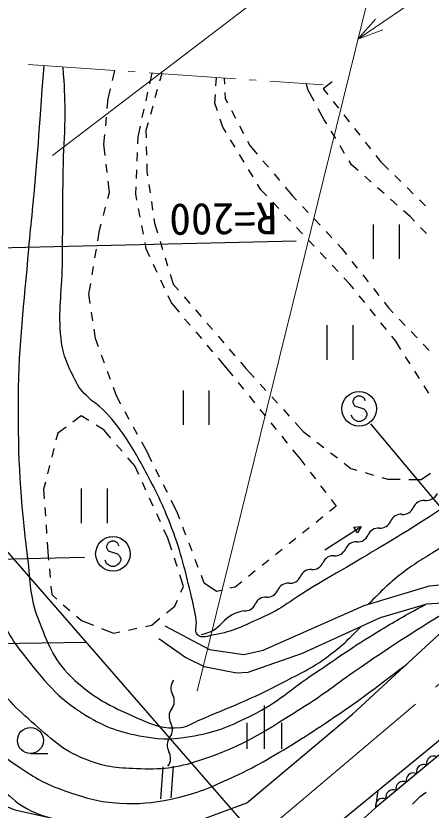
# Model space of a CAD drawing. Units: millimetres, scale not verified. Extents: x 40000 to 680000, y 20000 to 380000.
# Drawn here: x 116124 to 140115, y 266061 to 311965 of the extents above; entities that cross this region are included whole.
import ezdxf
from ezdxf.enums import TextEntityAlignment as Align

# ---------------------------------------------------------------- set-up
doc = ezdxf.new("R2010")
doc.units = ezdxf.units.MM
doc.header["$LTSCALE"] = 1000
doc.linetypes.add('CHAIN', pattern=[18.5, 12, -1.5, 3.5, -1.5])
for name, color, linetype, lineweight in [('M-BGD', 7, 'Continuous', 25), ('M-BMK', 2, 'CHAIN', 13), ('M-BMK-HTXT', 7, 'Continuous', 13), ('M-BMK-SRVR', 3, 'Continuous', 25), ('M-STR-HTXT', 7, 'Continuous', 13), ('M-STR-STRC', 7, 'Continuous', 25)]:
    doc.layers.add(name, color=color, linetype=linetype, lineweight=lineweight)
doc.styles.add('ＭＳ ゴシック', font='')
doc.styles.get('ＭＳ ゴシック').set_extended_font_data('MS Gothic')

msp = doc.modelspace()

# ---------------------------------------------------------------- linework, layer by layer
at = {"layer": 'M-BGD'}
for p, q in [((121706, 308235), (121840, 308807)), ((123976, 308661), (123839, 308041)), ((124548, 308621), (124429, 308193)), ((127682, 307915), (127714, 308405)), ((128155, 308374), (128171, 308027)), ((133004, 307679), (132899, 308049)), ((134397, 308161), (133874, 307754)), ((121459, 307175), (121592, 307748)), ((124295, 307711), (124161, 307230)), ((133355, 307036), (133004, 307679)), ((133874, 307754), (134140, 307417)), ((121405, 306607), (121459, 307175)), ((123731, 307553), (123623, 307065)), ((127619, 306926), (127650, 307416)), ((128194, 307528), (128210, 307181)), ((128210, 307181), (128341, 306934)), ((124027, 306748), (123893, 306266)), ((127769, 306472), (127619, 306926)), ((134450, 307025), (134760, 306633)), ((123515, 306577), (123406, 306089)), ((128576, 306493), (128810, 306051)), ((133944, 305954), (133594, 306597)), ((135070, 306241), (135380, 305848)), ((121312, 305612), (121359, 306109)), ((123759, 305785), (123639, 305356)), ((128077, 305543), (127927, 305997)), ((134082, 305728), (133944, 305954)), ((123298, 305600), (123161, 304981)), ((123639, 305356), (123649, 304914)), ((128269, 305228), (128077, 305543)), ((129045, 305610), (129280, 305169)), ((134601, 304873), (134341, 305300)), ((135690, 305456), (136000, 305064)), ((121213, 304546), (121266, 305114)), ((123161, 304981), (123145, 304575)), ((121287, 303901), (121213, 304546)), ((123659, 304414), (123670, 303914)), ((128788, 304373), (128528, 304800)), ((129515, 304727), (129646, 304481)), ((129646, 304481), (130070, 303979)), ((135120, 304018), (134860, 304446)), ((136310, 304672), (136620, 304279)), ((123125, 304075), (123105, 303576)), ((129307, 303518), (129048, 303946)), ((130392, 303597), (130715, 303215)), ((135517, 303365), (135380, 303591)), ((136930, 303887), (137196, 303551)), ((137196, 303551), (137662, 303091)), ((121402, 302907), (121345, 303404)), ((123085, 303076), (123065, 302576)), ((123681, 303415), (123690, 302973)), ((123690, 302973), (123728, 302719)), ((129827, 302664), (129567, 303091)), ((135903, 303023), (135517, 303365)), ((131038, 302833), (131360, 302451)), ((136652, 302360), (136277, 302692)), ((138018, 302740), (138374, 302389)), ((121534, 301765), (121460, 302411)), ((123045, 302077), (123029, 301671)), ((123802, 302225), (123876, 301730)), ((130278, 301921), (130086, 302237)), ((131683, 302069), (132106, 301567)), ((121438, 301403), (121534, 301765)), ((123029, 301671), (123096, 301319)), ((130621, 301558), (130278, 301921)), ((137401, 301698), (137026, 302029)), ((138730, 302038), (139086, 301686)), ((123950, 301236), (124024, 300741)), ((131307, 300830), (130964, 301194)), ((132106, 301567), (132335, 301323)), ((138149, 301035), (137775, 301366)), ((139442, 301335), (139798, 300984)), ((121182, 300436), (121310, 300919)), ((123190, 300828), (123284, 300337)), ((132676, 300957), (133018, 300592)), ((138910, 300362), (138524, 300703)), ((124098, 300247), (124136, 299994)), ((131993, 300103), (131650, 300467)), ((133359, 300227), (133701, 299862)), ((139153, 300106), (138910, 300362)), ((120957, 299590), (121054, 299953)), ((123378, 299846), (123472, 299355)), ((124136, 299994), (124309, 299426)), ((136765, 299916), (136765, 297916)), ((138265, 299916), (138265, 297916)), ((120854, 298969), (120957, 299590)), ((132679, 299375), (132336, 299739)), ((134042, 299496), (134384, 299131)), ((139843, 299381), (139498, 299743)), ((123567, 298864), (123634, 298512)), ((124454, 298948), (124599, 298469)), ((133365, 298648), (133022, 299012)), ((120691, 297983), (120773, 298476)), ((123634, 298512), (123845, 298064)), ((134725, 298766), (134954, 298521)), ((134954, 298521), (135232, 298168)), ((124745, 297991), (124890, 297512)), ((134051, 297921), (133708, 298284)), ((120527, 296996), (120609, 297490)), ((124057, 297611), (124270, 297159)), ((134738, 297193), (134395, 297557)), ((135542, 297776), (135852, 297383)), ((125036, 297034), (125208, 296466)), ((124483, 296706), (124695, 296254)), ((135424, 296466), (135081, 296829)), ((136161, 296991), (136471, 296598)), ((120343, 295882), (120445, 296503)), ((125208, 296466), (125517, 296108)), ((135652, 296181), (135424, 296466)), ((136781, 296206), (137091, 295813)), ((120423, 295338), (120343, 295882)), ((124908, 295801), (125119, 295353)), ((125844, 295729), (126170, 295350)), ((136278, 295401), (135965, 295791)), ((125119, 295353), (125549, 294844)), ((137400, 295421), (137679, 295068)), ((120568, 294349), (120495, 294843)), ((126497, 294972), (126823, 294593)), ((136904, 294621), (136591, 295011)), ((137679, 295068), (137929, 294804)), ((125872, 294463), (126195, 294081)), ((138274, 294442), (138619, 294080)), ((120721, 293310), (120641, 293854)), ((127150, 294214), (127476, 293836)), ((134083, 294088), (134083, 292088)), ((135583, 294088), (135583, 292088)), ((137529, 293840), (137217, 294230)), ((126518, 293699), (126841, 293318)), ((127803, 293457), (128129, 293078)), ((138071, 293165), (137842, 293450)), ((138963, 293718), (139308, 293355)), ((120897, 292829), (120721, 293310)), ((127164, 292936), (127487, 292554)), ((138374, 292690), (138071, 293165)), ((139653, 292993), (139997, 292631)), ((128456, 292700), (128782, 292321)), ((121240, 291890), (121069, 292359)), ((127810, 292173), (128240, 291664)), ((138912, 291847), (138643, 292268)), ((128240, 291664), (128649, 291160)), ((129109, 291942), (129418, 291584)), ((129418, 291584), (129897, 291056)), ((121584, 290950), (121412, 291420)), ((139450, 291004), (139181, 291425)), ((128964, 290772), (129279, 290384)), ((130234, 290686), (130570, 290316)), ((139987, 290160), (139718, 290582)), ((121931, 290000), (121756, 290481)), ((125780, 290323), (125780, 288323)), ((127280, 290323), (127280, 288323)), ((122196, 289516), (121931, 290000)), ((129594, 289996), (129909, 289608)), ((130906, 289946), (131242, 289576)), ((130225, 289220), (130540, 288831)), ((131579, 289206), (131915, 288836)), ((119903, 288846), (119423, 288493)), ((120343, 288571), (119903, 288846)), ((122677, 288639), (122437, 289078)), ((121208, 288032), (120768, 288307)), ((130855, 288443), (131170, 288055)), ((132251, 288466), (132730, 287939)), ((118541, 287843), (118439, 287438)), ((119020, 288196), (118541, 287843)), ((121613, 287561), (121208, 288032)), ((123157, 287762), (122917, 288201)), ((132730, 287939), (133118, 287639)), ((131485, 287667), (131800, 287279)), ((118317, 286953), (118195, 286468)), ((122265, 286802), (121939, 287182)), ((123662, 286841), (123398, 287324)), ((133513, 287333), (133908, 287026)), ((123983, 286200), (123662, 286841)), ((132115, 286890), (132524, 286387)), ((134303, 286720), (134698, 286414)), ((122996, 285952), (122590, 286423)), ((132524, 286387), (132820, 285999)), ((135094, 286107), (135481, 285807)), ((118073, 285983), (117951, 285499)), ((123223, 285453), (122996, 285952)), ((124430, 285305), (124206, 285752)), ((133124, 285602), (133427, 285204)), ((135481, 285807), (135827, 285707)), ((136307, 285568), (136787, 285428)), ((139538, 285166), (140076, 285530)), ((137267, 285289), (137613, 285188)), ((137613, 285188), (138325, 285180)), ((138825, 285174), (139538, 285166)), ((117829, 285014), (117727, 284609)), ((117727, 284609), (117766, 284049)), ((119900, 284650), (119900, 282650)), ((121400, 284650), (121400, 282650)), ((123639, 284544), (123431, 284998)), ((124877, 284411), (124654, 284858)), ((133731, 284807), (134034, 284410)), ((124055, 283634), (123847, 284089)), ((125421, 283322), (125101, 283963)), ((134338, 284012), (134633, 283625)), ((117799, 283550), (117833, 283052)), ((125589, 282885), (125421, 283322)), ((134633, 283625), (134250, 283318)), ((124470, 282725), (124263, 283179)), ((133859, 283006), (133469, 282694)), ((117867, 282553), (117901, 282054)), ((125947, 281951), (125768, 282418)), ((133078, 282382), (132687, 282069)), ((133967, 281110), (136073, 282456)), ((135657, 282412), (136073, 282456)), ((135858, 282096), (135657, 282412)), ((136073, 282456), (135858, 282096)), ((124906, 281771), (124678, 282270)), ((117935, 281555), (117973, 280996)), ((125127, 281094), (124906, 281771)), ((126305, 281018), (126126, 281484)), ((132297, 281757), (131906, 281445)), ((117973, 280996), (118017, 280504)), ((131516, 281133), (131125, 280821)), ((125438, 280143), (125282, 280619)), ((126664, 280084), (126485, 280551)), ((130735, 280508), (130344, 280196)), ((118060, 280006), (118104, 279508)), ((125814, 278991), (125593, 279668)), ((127010, 279180), (126843, 279617)), ((129953, 279884), (129563, 279572)), ((127710, 278688), (127010, 279180)), ((129172, 279260), (128788, 278953)), ((118148, 279010), (118191, 278518)), ((125661, 278651), (125814, 278991)), ((128007, 278761), (127710, 278688)), ((128788, 278953), (128492, 278880)), ((118191, 278518), (118485, 278262)), ((125303, 277856), (125456, 278195)), ((118863, 277934), (119240, 277607)), ((124834, 277467), (125303, 277856)), ((119618, 277279), (119912, 277023)), ((119912, 277023), (120607, 276747)), ((123979, 276758), (124449, 277148)), ((121071, 276562), (121766, 276286)), ((121766, 276286), (122139, 276365)), ((122628, 276470), (123117, 276574)), ((123606, 276679), (123979, 276758)), ((130475, 272109), (130475, 269609)), ((129475, 271109), (129475, 269609)), ((131475, 271109), (131475, 269609)), ((116963, 269336), (117963, 269336)), ((124507, 266721), (124638, 268553)), ((125095, 266773), (125226, 268604)), ((136922, 266211), (137061, 267217)), ((139047, 266408), (139482, 266841)), ((139482, 266841), (139827, 267097))]:
    msp.add_line(p, q, dxfattribs=at)
for points in [[(129666, 253041), (126404, 256987), (126362, 257411), (128781, 260038), (132599, 263554), (140957, 270417), (145744, 274391), (147660, 275839), (152666, 279820), (159284, 284055), (164756, 287062), (170312, 289516), (175444, 291505), (186385, 294380), (196901, 295941), (204364, 296614), (212759, 296650), (215176, 296521), (219585, 296008), (230735, 294304), (235389, 293910), (240614, 294509), (243540, 295185), (251344, 298444)], [(106418, 292236), (107677, 275148), (108523, 272180), (109920, 269889), (112590, 267725), (113692, 267045), (116065, 266068), (118227, 265600), (122255, 265258), (126495, 265382), (129464, 266482), (135573, 271608), (142277, 277793), (141175, 278048), (139818, 277965)], [(124723, 276704), (127308, 275345), (129301, 275047), (130403, 275301), (136256, 277883), (140031, 279024), (141471, 279152)], [(124383, 275984), (125951, 274880), (127011, 274370), (128876, 273987), (129554, 274029), (132693, 275129), (137189, 277203), (139818, 277965)], [(153078, 277223), (151420, 277727), (146937, 274521), (136922, 266211)]]:
    msp.add_lwpolyline(points, dxfattribs=at)
msp.add_circle((116963, 270086), 750, dxfattribs=at)
for centre, radius, start, end in [((139799, 284739), 788, 265.3539, 330.763), ((139681, 283309), 647, 85.2056, 157.6509), ((138485, 283801), 647, 265.2056, 337.6509), ((138377, 282512), 647, 85.2056, 157.6509), ((137072, 281714), 647, 85.2056, 157.6509), ((137180, 283003), 647, 265.2056, 337.6509), ((135876, 282206), 647, 265.2056, 337.6509), ((135768, 280917), 647, 85.2056, 157.6509), ((134571, 281409), 647, 265.2056, 337.6509), ((134463, 280120), 647, 85.2056, 157.6509), ((133267, 280612), 647, 265.2056, 337.6509), ((131962, 279815), 647, 265.2056, 337.6509), ((133159, 279323), 647, 85.2056, 157.6509), ((131854, 278526), 647, 85.2056, 157.6509), ((130658, 279018), 647, 265.2056, 337.6509), ((130550, 277729), 647, 85.2056, 157.6509), ((129353, 278221), 647, 265.2056, 337.6509), ((129613, 275539), 2061, 98.7382, 138.8498), ((126508, 278252), 2061, 278.7382, 318.8498), ((125827, 273113), 748, 142.6756, 209.8994), ((124531, 272367), 748, 322.6756, 29.8994), ((125720, 271461), 748, 142.6756, 209.8994), ((124424, 270715), 748, 322.6756, 29.8994), ((125613, 269809), 748, 142.6756, 209.8994), ((124316, 269063), 748, 322.6756, 29.8994), ((140270, 268770), 418, 63.382, 195.9854), ((139680, 268282), 418, 63.382, 195.9854), ((139091, 267793), 418, 63.382, 195.9854), ((138502, 267304), 418, 63.382, 195.9854), ((137913, 266815), 418, 63.382, 195.9854), ((137324, 266326), 418, 63.382, 195.9854)]:
    msp.add_arc(centre, radius, start, end, dxfattribs=at)
for points, knots in [([(110764, 309566), (110743, 308314), (110718, 307966), (110661, 306942), (110516, 304326), (110100, 302889), (109926, 300275), (109826, 298759), (109778, 297908), (109728, 296389), (109527, 290147), (109228, 286649), (109335, 280405), (109360, 278908), (109407, 278070), (109497, 276575), (109581, 275160), (109515, 274339), (109856, 272962), (110081, 272053), (110275, 271537), (110783, 270749), (111266, 270000), (111641, 269632), (112344, 269085), (113369, 268285), (114109, 268080), (115181, 267344), (115802, 266918), (116047, 266523), (116713, 266172), (117192, 265919), (117401, 265835), (117997, 265650)], [0, 0, 0, 0, 1, 1, 1, 2, 2, 2, 3, 3, 3, 4, 4, 4, 5, 5, 5, 6, 6, 6, 7, 7, 7, 8, 8, 8, 9, 9, 9, 10, 10, 10, 11, 11, 11, 11]), ([(112062, 309477), (112024, 308358), (112008, 308060), (111951, 307152), (111868, 305820), (111751, 305079), (111649, 303747), (111537, 302293), (111530, 301474), (111403, 300021), (111326, 299145), (111206, 298663), (111129, 297787), (110926, 295498), (110813, 294212), (110751, 291915), (110693, 289804), (110991, 288617), (110866, 286509), (110865, 286494), (110858, 286487), (110858, 286473), (110769, 284156), (110852, 282854), (110949, 280537), (110993, 279472), (110896, 278860), (111090, 277813), (111347, 276430), (111584, 275666), (112084, 274351), (112641, 272885), (112911, 271999), (113857, 270748), (114724, 269600), (115438, 269129), (116638, 268336), (117543, 267737), (118105, 267461), (119134, 267116), (120264, 266737), (120924, 266529), (122114, 266463), (123278, 266399), (123946, 266473), (125090, 266703), (126437, 266973), (127163, 267284), (128413, 267854), (130006, 268580), (130850, 269094), (132342, 270010), (133087, 270467), (133489, 270745), (134215, 271230), (136003, 272425), (136558, 272878), (138670, 274465)], [0, 0, 0, 0, 1, 1, 1, 2, 2, 2, 3, 3, 3, 4, 4, 4, 5, 5, 5, 6, 6, 6, 7, 7, 7, 8, 8, 8, 9, 9, 9, 10, 10, 10, 11, 11, 11, 12, 12, 12, 13, 13, 13, 14, 14, 14, 15, 15, 15, 16, 16, 16, 17, 17, 17, 18, 18, 18, 19, 19, 19, 19]), ([(141641, 277940), (138935, 276232), (138210, 275795), (136069, 274332), (134803, 273467), (134149, 272901), (132853, 272081), (130580, 270643), (129289, 269762), (126734, 268922), (125368, 268473), (124520, 268390), (123083, 268449), (121912, 268498), (121220, 268560), (120132, 268998), (118759, 269550), (118139, 270193), (117030, 271173), (115941, 272136), (115314, 272732), (114623, 274011), (113815, 275506), (113840, 276548), (113488, 278210), (113183, 279653), (113099, 280483), (113006, 281955), (112856, 284308), (113024, 285634), (113029, 287991), (113035, 290525), (112889, 291949), (113034, 294478), (113121, 295997), (113273, 296840), (113402, 298356), (113446, 298876), (113481, 299167), (113504, 299688), (113593, 301652), (113557, 302756), (113636, 304720), (113710, 306530), (113744, 307114), (113881, 309352)], [0, 0, 0, 0, 1, 1, 1, 2, 2, 2, 3, 3, 3, 4, 4, 4, 5, 5, 5, 6, 6, 6, 7, 7, 7, 8, 8, 8, 9, 9, 9, 10, 10, 10, 11, 11, 11, 12, 12, 12, 13, 13, 13, 14, 14, 14, 15, 15, 15, 15]), ([(115604, 309234), (115398, 306729), (115344, 306048), (115263, 304001), (115178, 301839), (115249, 300625), (115200, 298462), (115100, 294154), (114887, 291746), (114767, 287439), (114712, 285451), (114639, 284337), (114670, 282349), (114697, 280653), (114515, 279643), (115004, 278019), (115378, 276781), (115735, 276098), (116537, 275083), (117761, 273533), (118471, 272583), (120154, 271550), (121347, 270818), (122139, 270562), (123517, 270316), (124646, 270114), (125324, 270154), (126453, 270358), (127809, 270604), (128539, 270938), (129773, 271550), (131297, 272306), (131974, 273034), (133391, 273976), (134800, 274913), (135560, 275484), (137008, 276359), (138090, 277013), (138460, 277225), (139818, 277965)], [0, 0, 0, 0, 1, 1, 1, 2, 2, 2, 3, 3, 3, 4, 4, 4, 5, 5, 5, 6, 6, 6, 7, 7, 7, 8, 8, 8, 9, 9, 9, 10, 10, 10, 11, 11, 11, 12, 12, 12, 13, 13, 13, 13]), ([(117730, 309089), (117433, 305039), (117375, 303997), (117070, 300740), (116988, 299866), (116923, 299378), (116853, 298503), (116583, 295128), (116280, 293241), (116253, 289854), (116224, 286238), (116368, 284202), (116797, 280611), (116962, 279234), (116905, 278406), (117410, 277114), (117955, 275722), (118232, 274831), (119302, 273785), (120568, 272546), (121527, 272093), (123151, 271383), (124066, 270983), (124656, 270717), (125648, 270834), (126066, 270884), (126264, 271065), (126650, 271232), (128572, 272062), (129688, 272451), (131539, 273431), (132586, 273985), (133213, 274245), (134162, 274956), (134975, 275566), (135263, 275844), (136094, 276698)], [0, 0, 0, 0, 1, 1, 1, 2, 2, 2, 3, 3, 3, 4, 4, 4, 5, 5, 5, 6, 6, 6, 7, 7, 7, 8, 8, 8, 9, 9, 9, 10, 10, 10, 11, 11, 11, 12, 12, 12, 12]), ([(147904, 287695), (145726, 286516), (145139, 286191), (143404, 285162), (141408, 283978), (140360, 283200), (138382, 281984), (136401, 280767), (135258, 280139), (133261, 278948), (132095, 278253), (131529, 277695), (130281, 277161), (129254, 276720), (128691, 276365), (127586, 276196), (127213, 276139), (126877, 275943), (126621, 276196), (126407, 276408), (126589, 276688), (126546, 277000), (126458, 277627), (126375, 277974), (126224, 278589), (125833, 280183), (125634, 281091), (125032, 282618), (124615, 283678), (124351, 284263), (123812, 285266), (123269, 286279), (122967, 286853), (122318, 287801), (121856, 288476), (121552, 288830), (120956, 289390), (120762, 289572), (120609, 289622), (120417, 289806), (120064, 290144), (119840, 290334), (119622, 290771), (119152, 291716), (118847, 292274), (118733, 293324), (118556, 294963), (118786, 295895), (118809, 297543), (118840, 299836), (118818, 301121), (118867, 303414), (118891, 304586), (118979, 305242), (118967, 306415), (118958, 307430), (118938, 307778), (118854, 309012)], [0, 0, 0, 0, 1, 1, 1, 2, 2, 2, 3, 3, 3, 4, 4, 4, 5, 5, 5, 6, 6, 6, 7, 7, 7, 8, 8, 8, 9, 9, 9, 10, 10, 10, 11, 11, 11, 12, 12, 12, 13, 13, 13, 14, 14, 14, 15, 15, 15, 16, 16, 16, 17, 17, 17, 18, 18, 18, 19, 19, 19, 19]), ([(149561, 286821), (147654, 285519), (147141, 285177), (145561, 284169), (143607, 282923), (142436, 282349), (140482, 281105), (139639, 280568), (139138, 280305), (138354, 279686), (137572, 279069), (137311, 278800), (136486, 277952)], [0, 0, 0, 0, 1, 1, 1, 2, 2, 2, 3, 3, 3, 4, 4, 4, 4]), ([(128448, 254515), (128179, 255407), (128067, 255854), (128161, 256715), (128267, 257688), (128528, 258256), (129138, 259021), (129959, 260052), (130744, 260308), (131716, 261199), (133214, 262572), (133957, 263442), (135438, 264833), (136015, 265375), (136199, 265551), (136922, 266211)], [0, 0, 0, 0, 1, 1, 1, 2, 2, 2, 3, 3, 3, 4, 4, 4, 5, 5, 5, 5])]:
    msp.add_open_spline(points, degree=3, knots=knots, dxfattribs=at)
at = {"layer": 'M-BMK'}
msp.add_line((130051, 264449), (145487, 277492), dxfattribs=at)
at = {"layer": 'M-BMK-HTXT'}
for p, q in [((116832, 309150), (121821, 308808)), ((122619, 308754), (123018, 308726)), ((123816, 308672), (128804, 308330)), ((129602, 308275), (130001, 308248)), ((130800, 308193), (133878, 307982))]:
    msp.add_line(p, q, dxfattribs=at)
at = {"layer": 'M-BMK-SRVR'}
for p, q in [((103529, 298272), (132317, 298970)), ((130051, 264449), (110858, 286473)), ((104222, 275522), (120183, 275773))]:
    msp.add_line(p, q, dxfattribs=at)
at = {"layer": 'M-STR-HTXT'}
for p, q in [((135882, 310617), (150329, 320499)), ((118246, 303904), (130849, 313523)), ((126606, 272935), (136511, 313171)), ((135882, 310617), (136909, 311773)), ((135882, 310617), (137332, 311154))]:
    msp.add_line(p, q, dxfattribs=at)
at = {"layer": 'M-STR-STRC'}
for p, q in [((135680, 289891), (135589, 289709)), ((135589, 289709), (135589, 289618)), ((135862, 289982), (135680, 289891)), ((136044, 289982), (135862, 289982)), ((136225, 289891), (136044, 289982)), ((136316, 289709), (136225, 289891)), ((135589, 289618), (135680, 289436)), ((135680, 289436), (136225, 289255)), ((136225, 289255), (136316, 289164)), ((135589, 288709), (135498, 288891)), ((136316, 289164), (136407, 288982)), ((136407, 288891), (136316, 288709)), ((136407, 288982), (136407, 288891)), ((135680, 288618), (135589, 288709)), ((135862, 288527), (135680, 288618)), ((136044, 288527), (135862, 288527)), ((136225, 288618), (136044, 288527)), ((136316, 288709), (136225, 288618)), ((144525, 278936), (136637, 288390)), ((121459, 281506), (121368, 281324)), ((121641, 281597), (121459, 281506)), ((121823, 281597), (121641, 281597)), ((122004, 281506), (121823, 281597)), ((122095, 281324), (122004, 281506)), ((121368, 281324), (121368, 281233)), ((121368, 281233), (121459, 281052)), ((121459, 281052), (122004, 280870)), ((120093, 280654), (107291, 280387)), ((121368, 280324), (121277, 280506)), ((122004, 280870), (122095, 280779)), ((122095, 280779), (122186, 280597)), ((122186, 280506), (122095, 280324)), ((122186, 280597), (122186, 280506)), ((121459, 280233), (121368, 280324)), ((121641, 280142), (121459, 280233)), ((121823, 280142), (121641, 280142)), ((122004, 280233), (121823, 280142)), ((122095, 280324), (122004, 280233))]:
    msp.add_line(p, q, dxfattribs=at)
for centre in [(135953, 289255), (121732, 280870)]:
    msp.add_circle(centre, 1000, dxfattribs=at)

# ---------------------------------------------------------------- texts
at = {"layer": 'M-BMK-SRVR', "style": 'ＭＳ ゴシック'}
msp.add_text('R=200', height=1833, rotation=180.845, dxfattribs=at).set_placement((131224, 300262), align=Align.MIDDLE_LEFT)

doc.saveas('drawing.dxf')
